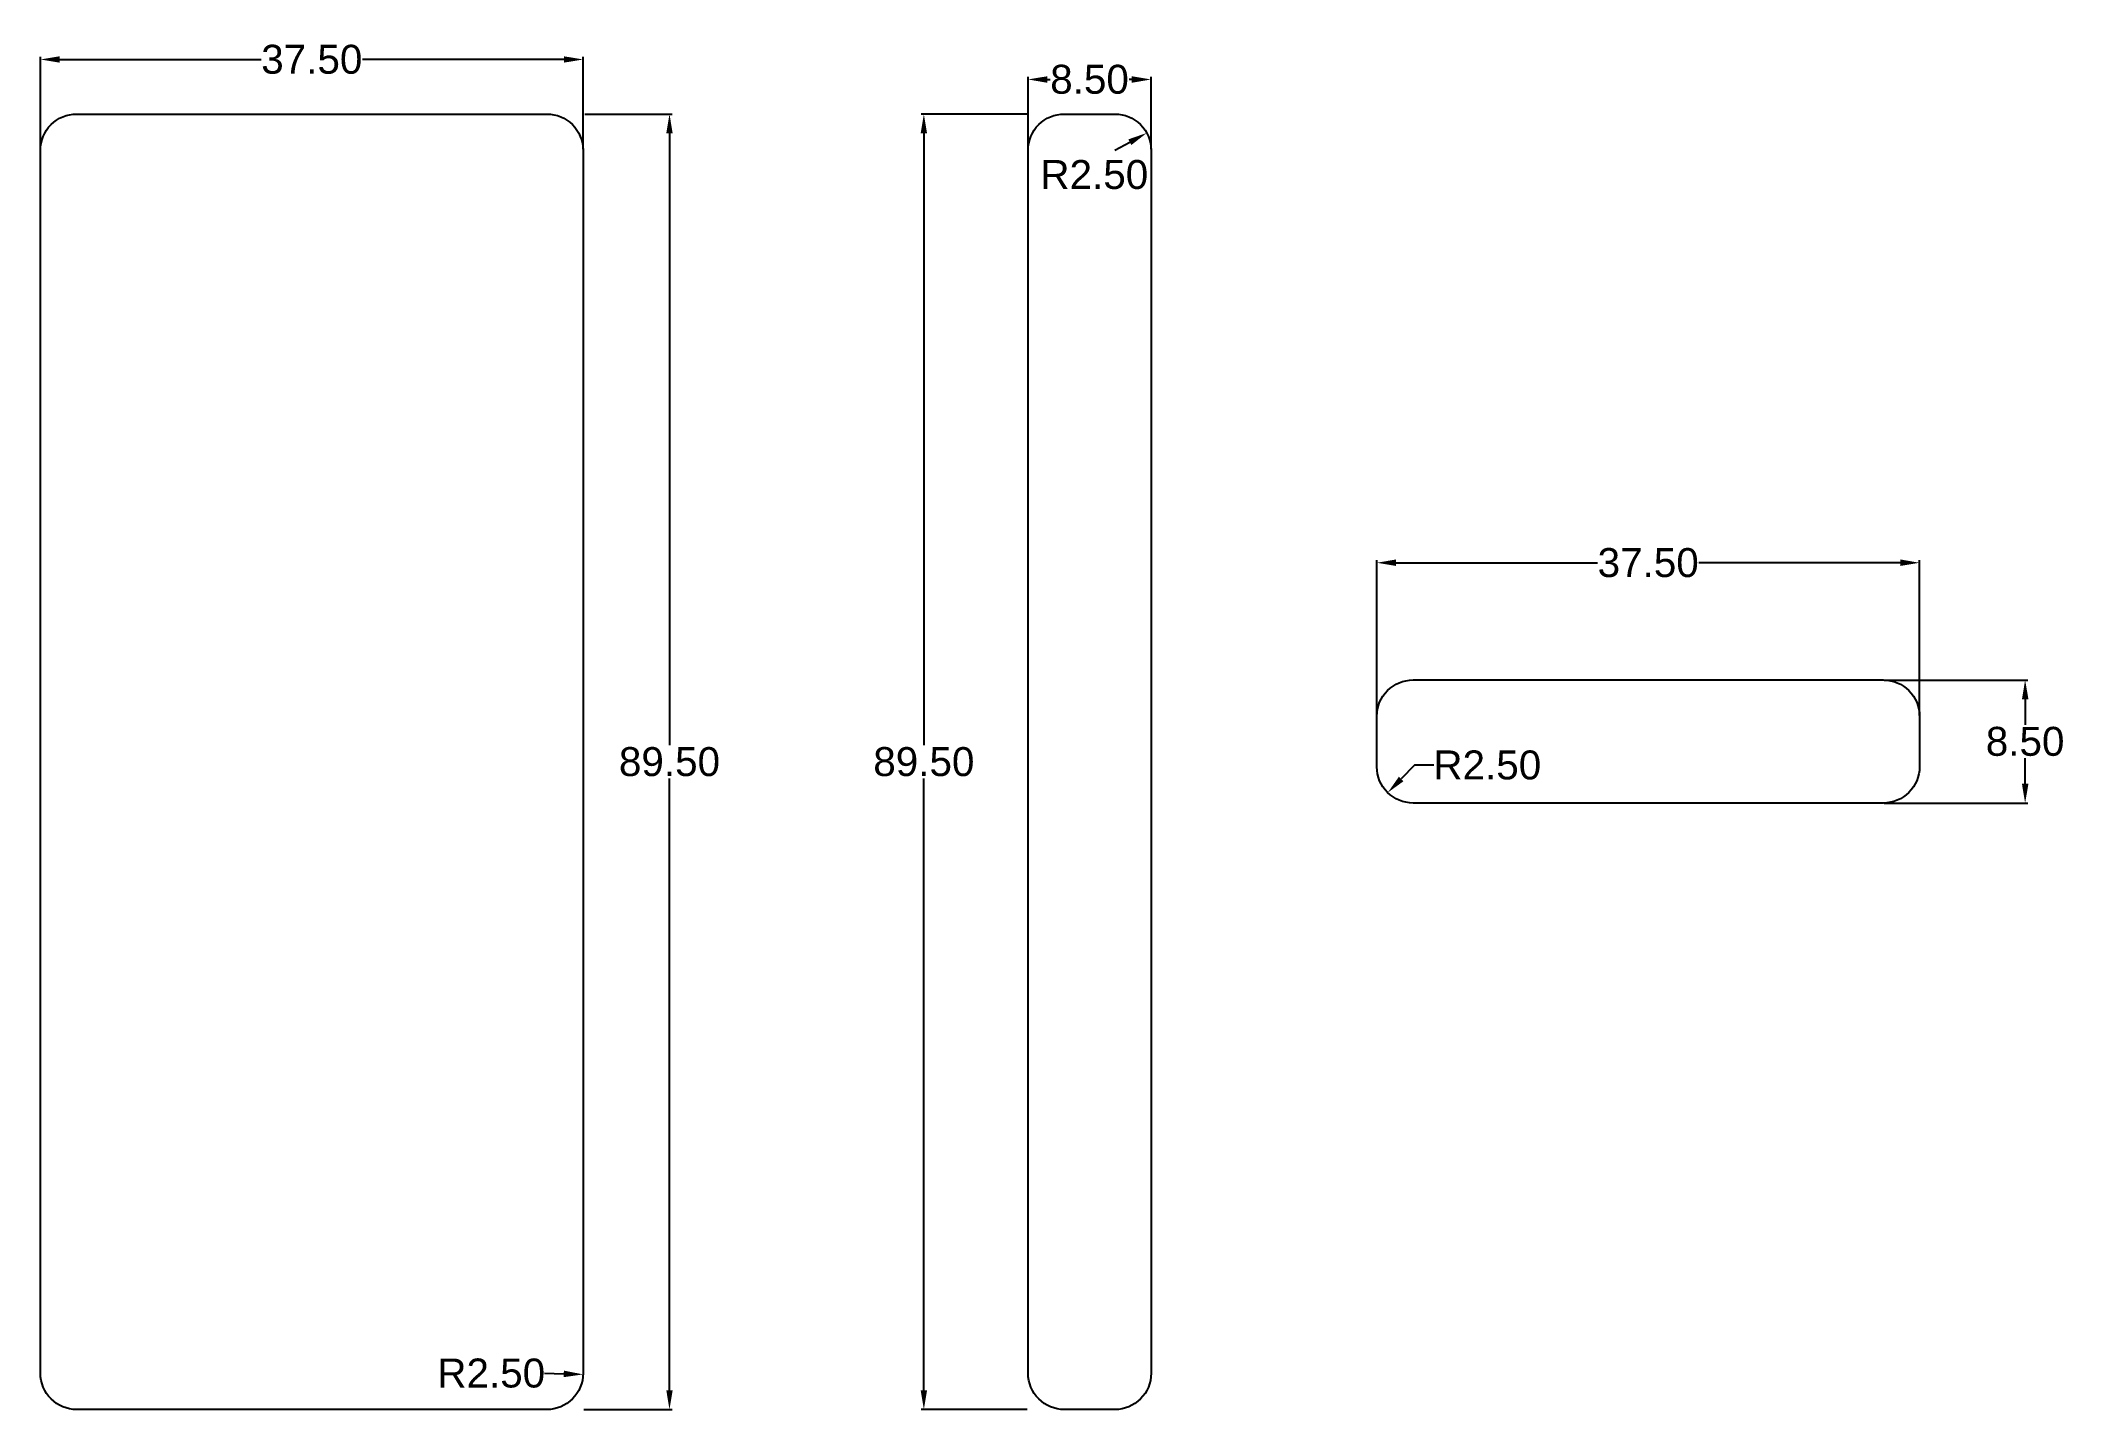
# Model space of a CAD drawing. Header units: centimetres. Extents: x 40 to 180, y 16 to 110.
import ezdxf

# ---------------------------------------------------------------- set-up
doc = ezdxf.new("R2010")
doc.units = ezdxf.units.CM
doc.header["$MEASUREMENT"] = 0
for name, color, linetype, lineweight in [('cotari', 50, 'Continuous', 30), ('vedere lateral', 30, 'Continuous', 25), ('vedere_fata', 130, 'Continuous', 25), ('vedere_sus', 210, 'Continuous', 25)]:
    doc.layers.add(name, color=color, linetype=linetype, lineweight=lineweight)
doc.styles.get("Standard").update_dxf_attribs({"font": 'arial.ttf'})
doc.dimstyles.get("Standard").update_dxf_attribs({"dimtxt": 2, "dimasz": 1.33, "dimexe": 0.18, "dimexo": 0.0625, "dimgap": 0.14, "dimtad": 0, "dimtih": 1, "dimtoh": 1, "dimzin": 0, "dimdsep": 46, "dimtxsty": 'Standard', "dimcen": 0.09, "dimadec": 0, "dimazin": 0, "dimtfac": 1, "dimtofl": 0, "dimtmove": 0, "dimatfit": 3, "dimfxl": 1, "dimtolj": 1, "dimtzin": 0, "dimarcsym": 0})

# ---------------------------------------------------------------- blocks, each defined once
blk = doc.blocks.new('*D23')
at = {"layer": 'cotari', "color": 0, "lineweight": -2, "transparency": 16777216}
for p, q in [((77.46, 105.39), (83.48, 105.39)), ((83.3, 104.06), (83.3, 61.8)), ((83.3, 17.22), (83.3, 59.48)), ((77.39, 15.89), (83.48, 15.89))]:
    blk.add_line(p, q, dxfattribs=at)
at = {"layer": 'cotari', "color": 0, "transparency": 16777216}
for points in [[(83.08, 104.06), (83.52, 104.06), (83.3, 105.39)], [(83.08, 17.22), (83.52, 17.22), (83.3, 15.89)]]:
    blk.add_solid(points, dxfattribs=at)
at = {"layer": 'Defpoints', "color": 0, "transparency": 16777216}
for p in [(77.39, 105.39), (77.33, 15.89), (83.3, 15.89)]:
    blk.add_point(p, dxfattribs=at)
at = {"layer": 'cotari', "color": 0, "transparency": 16777216, "insert": (83.3, 60.64), "char_height": 2, "attachment_point": 5}
blk.add_mtext('\\A1;89.50', dxfattribs=at)
blk = doc.blocks.new('*D24')
at = {"layer": 'cotari', "color": 0, "lineweight": -2, "transparency": 16777216}
for p, q in [((39.83, 102.96), (39.83, 109.34)), ((41.16, 109.16), (55.07, 109.16)), ((76, 109.16), (62.09, 109.16)), ((77.33, 102.96), (77.33, 109.34))]:
    blk.add_line(p, q, dxfattribs=at)
at = {"layer": 'cotari', "color": 0, "transparency": 16777216}
for points in [[(41.16, 109.38), (41.16, 108.94), (39.83, 109.16)], [(76, 109.38), (76, 108.94), (77.33, 109.16)]]:
    blk.add_solid(points, dxfattribs=at)
at = {"layer": 'Defpoints', "color": 0, "transparency": 16777216}
for p in [(77.33, 109.16), (39.83, 102.89), (77.33, 102.89)]:
    blk.add_point(p, dxfattribs=at)
at = {"layer": 'cotari', "color": 0, "transparency": 16777216, "insert": (58.58, 109.16), "char_height": 2, "attachment_point": 5}
blk.add_mtext('\\A1;37.50', dxfattribs=at)
blk = doc.blocks.new('*D25')
at = {"layer": 'cotari', "color": 0, "lineweight": -2, "transparency": 16777216}
for p, q in [((108.08, 102.96), (108.08, 107.96)), ((109.41, 107.78), (109.6, 107.78)), ((115.25, 107.78), (115.07, 107.78)), ((116.58, 102.96), (116.58, 107.96))]:
    blk.add_line(p, q, dxfattribs=at)
at = {"layer": 'cotari', "color": 0, "transparency": 16777216}
for points in [[(109.41, 108), (109.41, 107.55), (108.08, 107.78)], [(115.25, 108), (115.25, 107.55), (116.58, 107.78)]]:
    blk.add_solid(points, dxfattribs=at)
at = {"layer": 'Defpoints', "color": 0, "transparency": 16777216}
for p in [(108.08, 107.78), (108.08, 102.89), (116.58, 102.89)]:
    blk.add_point(p, dxfattribs=at)
at = {"layer": 'cotari', "color": 0, "transparency": 16777216, "insert": (112.33, 107.78), "char_height": 2, "attachment_point": 5}
blk.add_mtext('\\A1;8.50', dxfattribs=at)
blk = doc.blocks.new('*D26')
at = {"layer": 'cotari', "color": 0, "lineweight": -2, "transparency": 16777216}
for p, q in [((108.02, 105.39), (100.7, 105.39)), ((100.88, 104.06), (100.88, 61.8)), ((100.88, 17.22), (100.88, 59.48)), ((108.02, 15.89), (100.7, 15.89))]:
    blk.add_line(p, q, dxfattribs=at)
at = {"layer": 'cotari', "color": 0, "transparency": 16777216}
for points in [[(100.66, 104.06), (101.1, 104.06), (100.88, 105.39)], [(100.66, 17.22), (101.1, 17.22), (100.88, 15.89)]]:
    blk.add_solid(points, dxfattribs=at)
at = {"layer": 'Defpoints', "color": 0, "transparency": 16777216}
for p in [(108.08, 105.39), (100.88, 15.89), (108.08, 15.89)]:
    blk.add_point(p, dxfattribs=at)
at = {"layer": 'cotari', "color": 0, "transparency": 16777216, "insert": (100.88, 60.64), "char_height": 2, "attachment_point": 5}
blk.add_mtext('\\A1;89.50', dxfattribs=at)
blk = doc.blocks.new('*D27')
at = {"layer": 'cotari', "color": 0, "lineweight": -2, "transparency": 16777216}
for p, q in [((132.19, 63.85), (132.19, 74.57)), ((133.52, 74.39), (147.43, 74.39)), ((168.36, 74.39), (154.45, 74.39)), ((169.69, 63.85), (169.69, 74.57))]:
    blk.add_line(p, q, dxfattribs=at)
at = {"layer": 'cotari', "color": 0, "transparency": 16777216}
for points in [[(133.52, 74.62), (133.52, 74.17), (132.19, 74.39)], [(168.36, 74.62), (168.36, 74.17), (169.69, 74.39)]]:
    blk.add_solid(points, dxfattribs=at)
at = {"layer": 'Defpoints', "color": 0, "transparency": 16777216}
for p in [(132.19, 74.39), (132.19, 63.79), (169.69, 63.79)]:
    blk.add_point(p, dxfattribs=at)
at = {"layer": 'cotari', "color": 0, "transparency": 16777216, "insert": (150.94, 74.39), "char_height": 2, "attachment_point": 5}
blk.add_mtext('\\A1;37.50', dxfattribs=at)
blk = doc.blocks.new('*D28')
at = {"layer": 'cotari', "color": 0, "lineweight": -2, "transparency": 16777216}
for p, q in [((167.25, 66.29), (177.17, 66.29)), ((176.99, 64.96), (176.99, 63.2)), ((176.99, 59.12), (176.99, 60.88)), ((167.25, 57.79), (177.17, 57.79))]:
    blk.add_line(p, q, dxfattribs=at)
at = {"layer": 'cotari', "color": 0, "transparency": 16777216}
for points in [[(176.77, 64.96), (177.22, 64.96), (176.99, 66.29)], [(176.77, 59.12), (177.22, 59.12), (176.99, 57.79)]]:
    blk.add_solid(points, dxfattribs=at)
at = {"layer": 'Defpoints', "color": 0, "transparency": 16777216}
for p in [(167.19, 66.29), (167.19, 57.79), (176.99, 57.79)]:
    blk.add_point(p, dxfattribs=at)
at = {"layer": 'cotari', "color": 0, "transparency": 16777216, "insert": (176.99, 62.04), "char_height": 2, "attachment_point": 5}
blk.add_mtext('\\A1;8.50', dxfattribs=at)
blk = doc.blocks.new('*D29')
at = {"layer": 'cotari', "color": 0, "lineweight": -2, "transparency": 16777216}
for p, q in [((134.8, 60.41), (133.87, 59.46)), ((136.13, 60.41), (134.8, 60.41))]:
    blk.add_line(p, q, dxfattribs=at)
at = {"layer": 'cotari', "color": 0, "transparency": 16777216}
blk.add_solid([(133.71, 59.61), (134.03, 59.3), (132.94, 58.51)], dxfattribs=at)
at = {"layer": 'Defpoints', "color": 0, "transparency": 16777216}
for p in [(134.69, 60.29), (132.94, 58.51)]:
    blk.add_point(p, dxfattribs=at)
at = {"layer": 'cotari', "color": 0, "transparency": 16777216, "insert": (139.82, 60.41), "char_height": 2, "attachment_point": 5}
blk.add_mtext('\\A1;R2.50', dxfattribs=at)
blk = doc.blocks.new('*D30')
at = {"layer": 'cotari', "color": 0, "lineweight": -2, "transparency": 16777216}
blk.add_line((114.08, 102.89), (115.11, 103.45), dxfattribs=at)
at = {"layer": 'cotari', "color": 0, "transparency": 16777216}
blk.add_solid([(115.01, 103.64), (115.22, 103.25), (116.28, 104.08)], dxfattribs=at)
at = {"layer": 'Defpoints', "color": 0, "transparency": 16777216}
for p in [(116.28, 104.08), (114.08, 102.89)]:
    blk.add_point(p, dxfattribs=at)
at = {"layer": 'cotari', "color": 0, "transparency": 16777216, "insert": (112.66, 101.2), "char_height": 2, "attachment_point": 5}
blk.add_mtext('\\A1;R2.50', dxfattribs=at)
blk = doc.blocks.new('*D31')
at = {"layer": 'cotari', "color": 0, "lineweight": -2, "transparency": 16777216}
blk.add_line((74.67, 18.4), (76, 18.36), dxfattribs=at)
at = {"layer": 'cotari', "color": 0, "transparency": 16777216}
blk.add_solid([(76, 18.58), (75.99, 18.13), (77.33, 18.32)], dxfattribs=at)
at = {"layer": 'Defpoints', "color": 0, "transparency": 16777216}
for p in [(74.83, 18.39), (77.33, 18.32)]:
    blk.add_point(p, dxfattribs=at)
at = {"layer": 'cotari', "color": 0, "transparency": 16777216, "insert": (70.98, 18.4), "char_height": 2, "attachment_point": 5}
blk.add_mtext('\\A1;R2.50', dxfattribs=at)

msp = doc.modelspace()

# ---------------------------------------------------------------- linework, layer by layer
at = {"layer": 'vedere lateral'}
msp.add_lwpolyline([(110.585, 105.393), (114.085, 105.393, -0.4142136), (116.585, 102.893), (116.585, 18.393, -0.4142136), (114.085, 15.893), (110.585, 15.893, -0.4142136), (108.085, 18.393), (108.085, 102.893, -0.4142136)], format="xyb", close=True, dxfattribs=at)
at = {"layer": 'vedere_fata'}
msp.add_lwpolyline([(42.327, 105.393), (74.827, 105.393, -0.4142136), (77.327, 102.893), (77.327, 18.393, -0.4142136), (74.827, 15.893), (42.327, 15.893, -0.4142136), (39.827, 18.393), (39.827, 102.893, -0.4142136)], format="xyb", close=True, dxfattribs=at)
at = {"layer": 'vedere_sus'}
msp.add_lwpolyline([(134.691, 66.292), (167.191, 66.292, -0.4142136), (169.691, 63.792), (169.691, 60.292, -0.4142136), (167.191, 57.792), (134.691, 57.792, -0.4142136), (132.191, 60.292), (132.191, 63.792, -0.4142136)], format="xyb", close=True, dxfattribs=at)

# ---------------------------------------------------------------- dimensions: what is measured, and where the dimension line sits
at = {"layer": 'cotari'}
for base, p1, p2, picture, middle in [((77.327, 109.16), (39.827, 102.893), (77.327, 102.893), '*D24', (58.577, 109.16)), ((108.085, 107.776), (116.585, 102.893), (108.085, 102.893), '*D25', (112.335, 107.776)), ((132.191, 74.394), (169.691, 63.792), (132.191, 63.792), '*D27', (150.941, 74.394))]:
    dim = msp.add_linear_dim(base=base, p1=p1, p2=p2, dimstyle='Standard', dxfattribs=at)
    dim.commit()
    dim.dimension.update_dxf_attribs({"geometry": picture, "text_midpoint": middle})
for base, p1, p2, picture, middle in [((83.3, 15.893), (77.394, 105.393), (77.327, 15.893), '*D23', (83.3, 60.643)), ((100.88, 15.893), (108.085, 105.393), (108.085, 15.893), '*D26', (100.88, 60.643)), ((176.994, 57.792), (167.191, 66.292), (167.191, 57.792), '*D28', (176.994, 62.042))]:
    dim = msp.add_linear_dim(base=base, p1=p1, p2=p2, angle=90, dimstyle='Standard', dxfattribs=at)
    dim.commit()
    dim.dimension.update_dxf_attribs({"geometry": picture, "text_midpoint": middle})
dim = msp.add_radius_dim(center=(114.085, 102.893), mpoint=(116.285, 104.08), dimstyle='Standard', override={"dimtmove": 2}, dxfattribs=at)
dim.commit()
dim.dimension.update_dxf_attribs({"geometry": '*D30', "text_midpoint": (112.663, 101.196), "dimtype": 164})
for center, mpoint, picture, middle in [((134.691, 60.292), (132.942, 58.505), '*D29', (139.824, 60.406)), ((74.827, 18.393), (77.326, 18.315), '*D31', (74.667, 18.398))]:
    dim = msp.add_radius_dim(center=center, mpoint=mpoint, dimstyle='Standard', dxfattribs=at)
    dim.commit()
    dim.dimension.update_dxf_attribs({"geometry": picture, "text_midpoint": middle, "dimtype": 164})

doc.saveas('drawing.dxf')
